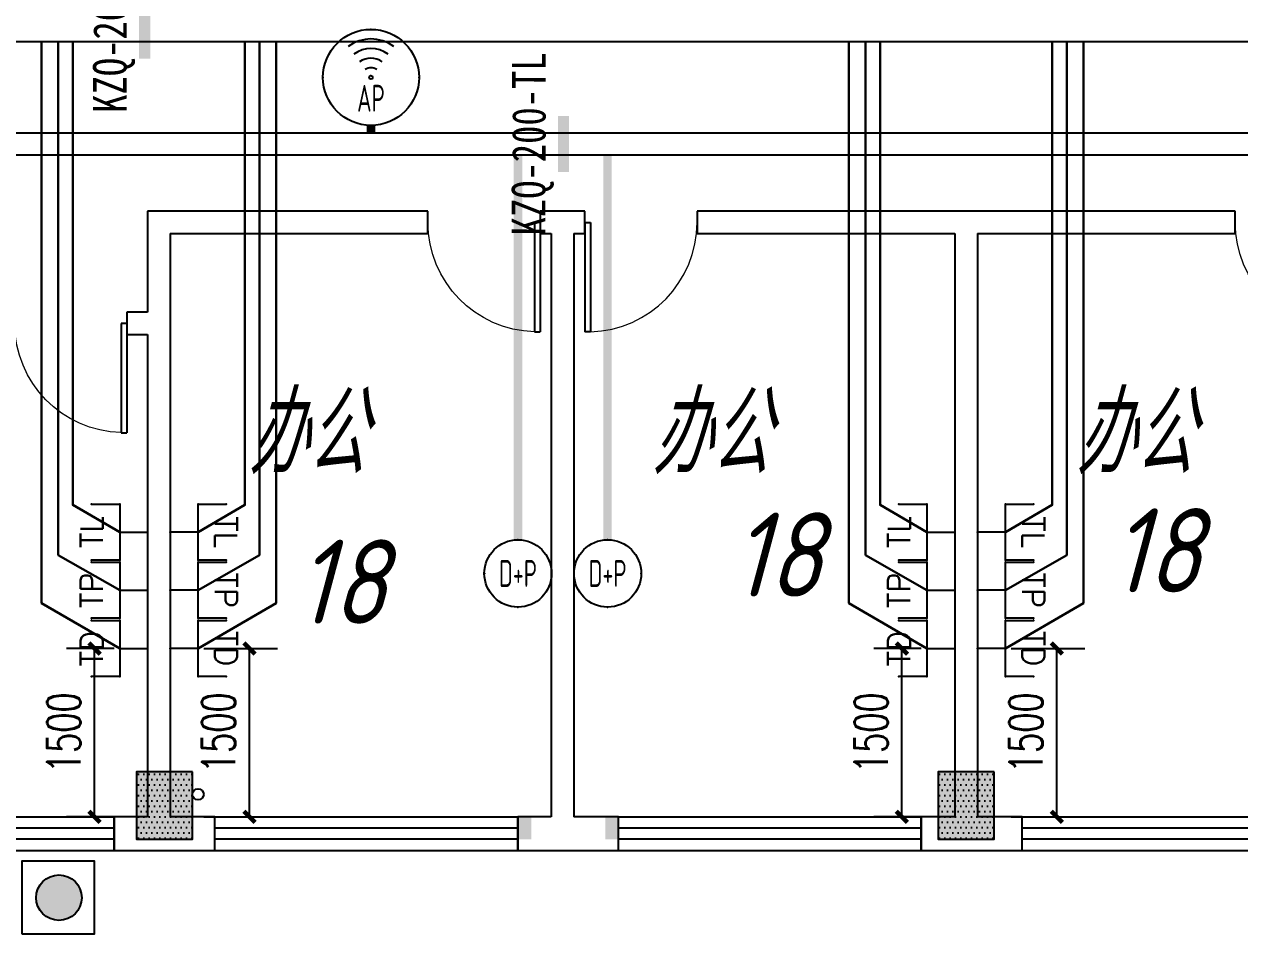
# Model space of a CAD drawing. Extents: x 1398449 to 2142961, y 256969 to 1032940.
# Drawn here: x 1561291 to 1572130, y 301175 to 309284 of the extents above; entities that cross this region are included whole.
import ezdxf
from ezdxf.enums import TextEntityAlignment as Align

# ---------------------------------------------------------------- set-up
doc = ezdxf.new("R2010")
doc.units = 0
doc.header["$LTSCALE"] = 1500
doc.header["$PDSIZE"] = 50
for name, color, linetype in [('1-建筑底图', 8, 'Continuous'), ('CABLETRAY_PDS', 6, 'Continuous'), ('COLU', 7, 'Continuous'), ('EQUIP-通讯', 3, 'Continuous'), ('TEL_DIM', 3, 'Continuous'), ('WIRE-综合布线', 5, 'Continuous'), ('光纤点位', 3, 'Continuous'), ('内网桥架', 1, 'Continuous'), ('墙填充', 252, 'Continuous'), ('抗震支吊架', 2, 'Continuous'), ('构造柱', 6, 'Continuous'), ('水', 5, 'Continuous'), ('红机电话', 3, 'Continuous'), ('结构柱子', 253, 'Continuous'), ('蓝机电话', 3, 'Continuous'), ('防火分区', 8, 'Continuous')]:
    doc.layers.add(name, color=color, linetype=linetype)
doc.layers.add('内网线路', color=1, linetype='Continuous', lineweight=30)
doc.styles.add('_TCH_DIM_T3', font='SIMPLEX', dxfattribs={"width": 0.705882, "bigfont": 'GBCBIG'})
doc.styles.add('_TEL_ATTDEF', font='GBENOR', dxfattribs={"width": 0.8, "height": 3, "bigfont": 'GBCBIG'})
doc.styles.add('_TEL_DIM', font='SIMPLEX', dxfattribs={"width": 0.8, "height": 3.5, "bigfont": 'HZTXT'})
doc.styles.add('kzcad', font='', dxfattribs={"width": 0.8})
doc.styles.get("Standard").update_dxf_attribs({"font": 'gbeitc.shx', "bigfont": 'gbcbig.shx'})
doc.styles.get('kzcad').set_extended_font_data('SimSun')
doc.linetypes.add('JIEDI', pattern='A,1.25,-0.25,0.25,-0.25,0.625,["/",Standard,S=0.6,R=0,X=0,Y=-0.3],0.625,-0.25,0.25,-0.25', length=4)
doc.dimstyles.new('_TCH_ARCH&&100', dxfattribs={"dimtxt": 297.5, "dimasz": 100, "dimexe": 250, "dimexo": 300, "dimgap": 126.25, "dimtad": 1, "dimdec": 0, "dimzin": 0, "dimdsep": 46, "dimtxsty": '_TCH_DIM_T3', "dimblk": 'ARCHTICK', "dimcen": 0.09, "dimclrt": 7, "dimazin": 2, "dimtfac": 1, "dimtdec": 0, "dimtix": 1, "dimtmove": 2, "dimatfit": 3, "dimfxl": 1, "dimtolj": 1, "dimtzin": 0, "dimarcsym": 0})
pattern_1 = [(0, (-733263.436, -708672.53), (23.8125, 47.625), [0, -47.625])]

# ---------------------------------------------------------------- blocks, each defined once
blk = doc.blocks.new('ghyhytjhrtret')
at = {"layer": '构造柱', "color": 0}
for points in [[(-375389, 1077737), (-375389, 1077537), (-375509, 1077737), (-375509, 1077537)], [(-374609, 1077737), (-374609, 1077537), (-374729, 1077737), (-374729, 1077537)]]:
    blk.add_solid(points, dxfattribs=at)
blk = doc.blocks.new('A$C737A27E0')
at = {"layer": '结构柱子'}
h = blk.add_hatch(color=6, dxfattribs=at)
h.dxf.hatch_style = 1
h.paths.add_polyline_path([(12400, 0), (12400, 600), (11900, 600), (11900, 0)])
h = blk.add_hatch(color=6, dxfattribs=at)
h.dxf.hatch_style = 1
h.paths.add_polyline_path([(19550, 600), (19050, 600), (19050, 0), (19550, 0)])
at = {"layer": '结构柱子', "color": 6}
for points in [[(12400, 600), (11900, 600), (11900, 0), (12400, 0)], [(19550, 600), (19050, 600), (19050, 0), (19550, 0)]]:
    blk.add_lwpolyline(points, close=True, dxfattribs=at)
blk = doc.blocks.new('A$C6ABE5480')
at = {"layer": '墙填充'}
h = blk.add_hatch(dxfattribs=at)
h.set_pattern_fill('DOTS', color=256, scale=30)
h.set_pattern_definition(pattern_1)
h.paths.add_polyline_path([(12400, 0), (12400, 600), (11900, 600), (11900, 0)])
h = blk.add_hatch(dxfattribs=at)
h.set_pattern_fill('DOTS', color=256, scale=30)
h.set_pattern_definition(pattern_1)
h.paths.add_polyline_path([(19550, 600), (19050, 600), (19050, 0), (19550, 0)])
at = {"layer": 'COLU', "color": 6}
for points in [[(12400, 600), (11900, 600), (11900, 0), (12400, 0)], [(19550, 600), (19050, 600), (19050, 0), (19550, 0)]]:
    blk.add_lwpolyline(points, close=True, dxfattribs=at)
blk = doc.blocks.new('A$C2CDD3BEF')
at = {"layer": '防火分区'}
h = blk.add_hatch(color=7, dxfattribs=at)
h.dxf.hatch_style = 1
edge = h.paths.add_edge_path()
edge.add_arc((460, 446), 282, 0, 360)
at = {"layer": '防火分区', "color": 7}
blk.add_lwpolyline([(0, 0), (900, 0), (900, 900), (0, 900)], close=True, dxfattribs=at)
blk.add_circle((460, 446), 282, dxfattribs=at)
blk = doc.blocks.new('shui1')
at = {"layer": '水'}
blk.add_circle((493792, 164838), 50, dxfattribs=at)
blk = doc.blocks.new('$TCHSYS$WIN2D')
for p, q in [((-0.5, 0.5), (0.5, 0.5)), ((-0.5, 0.5), (-0.5, -0.5)), ((0.5, 0.5), (0.5, -0.5)), ((0.5, 0.1667), (-0.5, 0.1667)), ((0.5, -0.1667), (-0.5, -0.1667)), ((-0.5, -0.5), (0.5, -0.5))]:
    blk.add_line(p, q)
blk = doc.blocks.new('$DorLib2D$00000001')
for p, q in [((0.45, 0.975), (0.5, 0.975)), ((0.45, 0), (0.45, 0.975)), ((0.5, 0), (0.5, 0.975)), ((0.5, 0), (0.45, 0))]:
    blk.add_line(p, q)
at = {"lineweight": 13}
blk.add_arc((0.475, 0), 0.975, 91.4693, 180, dxfattribs=at)
blk = doc.blocks.new('1-五层建筑底图')
at = {"layer": '1-建筑底图'}
for p, q in [((43300, 20300), (43300, 19400)), ((45800, 20300), (43300, 20300)), ((45800, 20100), (45800, 20300)), ((47000, 20300), (46800, 20300)), ((46800, 20300), (46800, 20100)), ((47200, 20300), (47000, 20300)), ((47200, 20100), (47200, 20300)), ((50600, 20300), (48200, 20300)), ((48200, 20300), (48200, 20100)), ((53000, 20300), (50600, 20300)), ((53000, 20100), (53000, 20300)), ((43500, 20100), (43500, 19300)), ((43500, 20100), (45800, 20100)), ((46800, 20100), (46900, 20100)), ((46900, 20100), (46900, 14900)), ((47100, 20100), (47100, 14900)), ((47100, 20100), (47200, 20100)), ((48200, 20100), (50500, 20100)), ((50500, 20100), (50500, 14900)), ((50700, 20100), (50700, 14900)), ((50700, 20100), (53000, 20100)), ((43300, 19400), (43114.9, 19400)), ((43114.9, 19400), (43114.9, 19200)), ((43500, 19300), (43500, 14900)), ((43114.9, 19200), (43300, 19200)), ((43300, 19200), (43300, 14900)), ((43300, 14900), (43000, 14900)), ((43000, 14900), (43000, 14600)), ((43900, 14900), (43500, 14900)), ((43900, 14600), (43900, 14900)), ((46900, 14900), (46600, 14900)), ((46600, 14900), (46600, 14600)), ((47500, 14900), (47100, 14900)), ((47500, 14600), (47500, 14900)), ((50500, 14900), (50200, 14900)), ((50200, 14900), (50200, 14600)), ((51100, 14900), (50700, 14900)), ((51100, 14600), (51100, 14900)), ((43000, 14600), (43400, 14600)), ((43400, 14600), (43900, 14600)), ((46600, 14600), (47000, 14600)), ((47000, 14600), (47500, 14600)), ((50200, 14600), (50600, 14600)), ((50600, 14600), (51100, 14600))]:
    blk.add_line(p, q, dxfattribs=at)
for name, p in [('ghyhytjhrtret', (422109.4, -1062837.1)), ('A$C737A27E0', (31300, 14700)), ('A$C6ABE5480', (31300, 14700)), ('shui1', (-450041.7, -149737.7))]:
    blk.add_blockref(name, p, dxfattribs=at)
for name, p, xscale, yscale, zscale in [('$DorLib2D$00000001', (46300, 20200), 1000, -1000, 1000), ('$DorLib2D$00000001', (47700, 20200), -1000, -1000, -1000), ('$DorLib2D$00000001', (53500, 20200), 1000, -1000, 1000), ('$DorLib2D$00000001', (42614.9, 19300), 1000, -1000, 1000), ('$TCHSYS$WIN2D', (41650, 14750), 2700, -300, 2700), ('$TCHSYS$WIN2D', (45250, 14750), 2700, -300, 2700), ('$TCHSYS$WIN2D', (48850, 14750), 2700, -300, 2700), ('$TCHSYS$WIN2D', (52450, 14750), 2700, -300, 2700), ('A$C2CDD3BEF', (42177.9, 13857.7), 0.7200000000000001, 0.7200000000000001, 0.7200000000000001)]:
    blk.add_blockref(name, p, dxfattribs=dict(at, xscale=xscale, yscale=yscale, zscale=zscale))
for s, height, p in [('办公', 723.4, (44191.4, 17958.8)), ('办公', 723.4, (47791.4, 17958.8)), ('办公', 723.4, (51572.8, 17958.8)), ('18', 750, (48507.5, 16862.6)), ('18', 750, (51887.3, 16900.4)), ('18', 750, (44621.6, 16620.9))]:
    blk.add_text(s, height=height, dxfattribs=at).set_placement(p)
blk = doc.blocks.new('$equip_U$00000091(win7-PC-hzk)')
for radius in [0.714, 0.0272]:
    blk.add_circle((0, 0), radius)
for radius in [0.571, 0.428, 0.285, 0.143]:
    blk.add_arc((0, 0), radius, 53.7049, 126.2951)
for p in [(0, 0.714), (-0.714, 0), (0.714, 0), (0, -0.714)]:
    blk.add_point(p)
at = {"color": 7, "style": '_TEL_DIM', "flags": 1}
for tag in ['A', 'REMARK']:
    blk.add_attdef(tag, text='', height=0.00002, dxfattribs=at).set_placement((0, 0), align=Align.MIDDLE_CENTER)
at = {"color": 7, "style": '_TEL_DIM', "width": 0.7}
blk.add_attdef('$TEXT$', text='', height=0.4, dxfattribs=at).set_placement((0, -0.31), align=Align.MIDDLE_CENTER)
blk = doc.blocks.new('$equip_U$00000080(win7-PC-hzk)')
blk.add_circle((0, 0.5), 0.5)
for p in [(0, 0.999), (-0.5, 0.5), (0.5, 0.5)]:
    blk.add_point(p)
at = {"color": 7, "style": '_TEL_DIM', "width": 0.7}
blk.add_attdef('$TEXT$', text='', height=0.4, dxfattribs=at).set_placement((0, 0.5), align=Align.MIDDLE_CENTER)
at = {"color": 7, "style": '_TEL_DIM', "flags": 1}
for tag in ['A', 'REMARK']:
    blk.add_attdef(tag, text='', height=0.00002, dxfattribs=at).set_placement((0, 0), align=Align.MIDDLE_CENTER)
blk = doc.blocks.new('$equip$00001867')
for p, q in [((-0.5, 0.499), (-0.5, 0.999)), ((0.5, 0.999), (0.5, 0.499)), ((0.5, 0.499), (-0.5, 0.499)), ((0, 0.5), (0, 0))]:
    blk.add_line(p, q)
for p in [(-0.5, 0.999), (0.5, 0.999), (-0.5, 0.499), (0.5, 0.499), (0, 0)]:
    blk.add_point(p)
at = {"color": 7, "style": '_TEL_DIM'}
blk.add_attdef('$TEXT$', text='', height=0.4, dxfattribs=at).set_placement((0, 0.999), align=Align.MIDDLE_CENTER)
at = {"color": 7, "style": '_TEL_DIM', "flags": 1}
blk.add_attdef('A', text='', height=0.00002, dxfattribs=at).set_placement((0, 0), align=Align.MIDDLE_CENTER)
blk = doc.blocks.new('$equip$00002670')
for p, q in [((-0.5, 0.499), (-0.5, 0.999)), ((0.5, 0.999), (0.5, 0.499)), ((0.5, 0.499), (-0.5, 0.499)), ((0, 0.5), (0, 0))]:
    blk.add_line(p, q)
for p in [(-0.5, 0.999), (0.5, 0.999), (-0.5, 0.499), (0.5, 0.499), (0, 0)]:
    blk.add_point(p)
at = {"color": 7, "style": '_TEL_DIM'}
blk.add_attdef('$TEXT$', text='', height=0.4, dxfattribs=at).set_placement((0, 0.999), align=Align.MIDDLE_CENTER)
at = {"color": 7, "style": '_TEL_DIM', "flags": 1}
blk.add_attdef('A', text='', height=0.000025, dxfattribs=at).set_placement((0, 0), align=Align.MIDDLE_CENTER)
blk = doc.blocks.new('_ArchTick')
at = {"color": 0, "linetype": 'ByBlock', "const_width": 0.4}
blk.add_lwpolyline([(-0.5, -0.5), (0.5, 0.5)], dxfattribs=at)
blk = doc.blocks.new('*D1103')
at = {"layer": 'Defpoints', "color": 0, "transparency": 16777216}
for p in [(1561918, 303717), (1562391, 303717), (1562391, 302217)]:
    blk.add_point(p, dxfattribs=at)
at = {"layer": 'TEL_DIM', "color": 0, "lineweight": -2, "transparency": 16777216}
for p, q in [((1562091, 303717), (1561668, 303717)), ((1561918, 302217), (1561918, 303717)), ((1562091, 302217), (1561668, 302217))]:
    blk.add_line(p, q, dxfattribs=at)
at = {"layer": 'TEL_DIM', "color": 0, "lineweight": -2, "transparency": 16777216, "xscale": 100, "yscale": 100, "zscale": 100}
for p, rotation in [((1561918, 303717), 90), ((1561918, 302217), 270)]:
    blk.add_blockref('_ArchTick', p, dxfattribs=dict(at, rotation=rotation))
at = {"layer": 'TEL_DIM', "color": 7, "transparency": 16777216, "insert": (1561643, 302967), "char_height": 297.5, "attachment_point": 5, "rotation": 90, "style": '_TCH_DIM_T3'}
blk.add_mtext('\\A1;1500', dxfattribs=at)
blk = doc.blocks.new('*D1104')
at = {"layer": 'Defpoints', "color": 0, "transparency": 16777216}
for p in [(1562591, 303717), (1563299, 303717), (1562591, 302217)]:
    blk.add_point(p, dxfattribs=at)
at = {"layer": 'TEL_DIM', "color": 0, "lineweight": -2, "transparency": 16777216}
for p, q in [((1562891, 303717), (1563549, 303717)), ((1563299, 302217), (1563299, 303717)), ((1562891, 302217), (1563549, 302217))]:
    blk.add_line(p, q, dxfattribs=at)
at = {"layer": 'TEL_DIM', "color": 0, "lineweight": -2, "transparency": 16777216, "xscale": 100, "yscale": 100, "zscale": 100}
for p, rotation in [((1563299, 303717), 90), ((1563299, 302217), 270)]:
    blk.add_blockref('_ArchTick', p, dxfattribs=dict(at, rotation=rotation))
at = {"layer": 'TEL_DIM', "color": 7, "transparency": 16777216, "insert": (1563024, 302967), "char_height": 297.5, "attachment_point": 5, "rotation": 90, "style": '_TCH_DIM_T3'}
blk.add_mtext('\\A1;1500', dxfattribs=at)
blk = doc.blocks.new('*D1117')
at = {"layer": 'Defpoints', "color": 0, "transparency": 16777216}
for p in [(1569118, 303717), (1569591, 303717), (1569591, 302217)]:
    blk.add_point(p, dxfattribs=at)
at = {"layer": 'TEL_DIM', "color": 0, "lineweight": -2, "transparency": 16777216}
for p, q in [((1569291, 303717), (1568868, 303717)), ((1569118, 302217), (1569118, 303717)), ((1569291, 302217), (1568868, 302217))]:
    blk.add_line(p, q, dxfattribs=at)
at = {"layer": 'TEL_DIM', "color": 0, "lineweight": -2, "transparency": 16777216, "xscale": 100, "yscale": 100, "zscale": 100}
for p, rotation in [((1569118, 303717), 90), ((1569118, 302217), 270)]:
    blk.add_blockref('_ArchTick', p, dxfattribs=dict(at, rotation=rotation))
at = {"layer": 'TEL_DIM', "color": 7, "transparency": 16777216, "insert": (1568843, 302967), "char_height": 297.5, "attachment_point": 5, "rotation": 90, "style": '_TCH_DIM_T3'}
blk.add_mtext('\\A1;1500', dxfattribs=at)
blk = doc.blocks.new('*D1118')
at = {"layer": 'Defpoints', "color": 0, "transparency": 16777216}
for p in [(1569791, 303717), (1570499, 303717), (1569791, 302217)]:
    blk.add_point(p, dxfattribs=at)
at = {"layer": 'TEL_DIM', "color": 0, "lineweight": -2, "transparency": 16777216}
for p, q in [((1570091, 303717), (1570749, 303717)), ((1570499, 302217), (1570499, 303717)), ((1570091, 302217), (1570749, 302217))]:
    blk.add_line(p, q, dxfattribs=at)
at = {"layer": 'TEL_DIM', "color": 0, "lineweight": -2, "transparency": 16777216, "xscale": 100, "yscale": 100, "zscale": 100}
for p, rotation in [((1570499, 303717), 90), ((1570499, 302217), 270)]:
    blk.add_blockref('_ArchTick', p, dxfattribs=dict(at, rotation=rotation))
at = {"layer": 'TEL_DIM', "color": 7, "transparency": 16777216, "insert": (1570224, 302967), "char_height": 297.5, "attachment_point": 5, "rotation": 90, "style": '_TCH_DIM_T3'}
blk.add_mtext('\\A1;1500', dxfattribs=at)

msp = doc.modelspace()

# ---------------------------------------------------------------- linework, layer by layer
at = {"layer": 'CABLETRAY_PDS'}
for p, q in [((1554087.5, 308317.1), (1592141, 308317.1)), ((1592141, 308117.1), (1554087.5, 308117.1))]:
    msp.add_line(p, q, dxfattribs=at)
at = {"layer": 'WIRE-综合布线', "linetype": 'Continuous', "const_width": 75}
for points in [[(1564382.7, 308317.1), (1564382.7, 308382)], [(1565693.9, 304686.8), (1565693.9, 308117.1)], [(1566493.3, 304686.8), (1566493.3, 308117.1)]]:
    msp.add_lwpolyline(points, dxfattribs=at)
at = {"layer": '内网桥架'}
msp.add_line((1591109.1, 309128.8), (1551329.9, 309128.8), dxfattribs=at)
at = {"layer": '内网线路'}
for points in [[(1562141.5, 303717.1), (1561444.9, 304121.4), (1561444.9, 309128.8)], [(1562141.5, 304237.1), (1561592.6, 304551.3), (1561592.6, 309128.8)], [(1562141.5, 304755.4), (1561723.6, 304998.5), (1561723.6, 309128.8)], [(1562840.5, 304755.4), (1563258.4, 304998.5), (1563258.4, 309128.8)], [(1562840.5, 304237.1), (1563389.4, 304551.3), (1563389.4, 309128.8)], [(1562840.5, 303717.1), (1563537, 304121.4), (1563537, 309128.8)], [(1569341.5, 303717.1), (1568644.9, 304121.4), (1568644.9, 309128.8)], [(1569341.5, 304237.1), (1568792.6, 304551.3), (1568792.6, 309128.8)], [(1569341.5, 304755.4), (1568923.6, 304998.5), (1568923.6, 309128.8)], [(1570040.5, 304755.4), (1570458.4, 304998.5), (1570458.4, 309128.8)], [(1570040.5, 304237.1), (1570589.4, 304551.3), (1570589.4, 309128.8)], [(1570040.5, 303717.1), (1570737, 304121.4), (1570737, 309128.8)]]:
    msp.add_lwpolyline(points, dxfattribs=at)
at = {"layer": '抗震支吊架', "color": 5, "const_width": 100}
msp.add_lwpolyline([(1562364.5, 308978.8), (1562364.5, 309478.8)], dxfattribs=at)
at = {"layer": '抗震支吊架', "color": 2, "const_width": 100}
msp.add_lwpolyline([(1566099.7, 307967.1), (1566099.7, 308467.1)], dxfattribs=at)

# ---------------------------------------------------------------- block references
at = {"layer": '1-建筑底图', "linetype": 'JIEDI'}
msp.add_blockref('1-五层建筑底图', (1519091, 287317.1), dxfattribs=at)
at = {"layer": 'EQUIP-通讯', "linetype": 'JIEDI'}
ref = msp.add_blockref('$equip_U$00000091(win7-PC-hzk)', (1564382.7, 308810.3), dxfattribs=dict(at, xscale=600, yscale=600, zscale=600))
ref.add_attrib('$TEXT$', 'AP', dxfattribs={"layer": '0', "color": 7, "height": 240, "style": '_TEL_ATTDEF', "width": 0.7}).set_placement((1564382.7, 308624), align=Align.MIDDLE_CENTER)
ref = msp.add_blockref('$equip_U$00000080(win7-PC-hzk)', (1565993.6, 304387.1), dxfattribs=dict(at, xscale=600, yscale=600, zscale=600, rotation=90))
ref.add_attrib('$TEXT$', 'D+P', dxfattribs={"layer": '0', "color": 7, "height": 240, "style": '_TEL_ATTDEF', "width": 0.7}).set_placement((1565693.9, 304387.1), align=Align.MIDDLE_CENTER)
ref = msp.add_blockref('$equip_U$00000080(win7-PC-hzk)', (1566193.6, 304387.1), dxfattribs=dict(at, xscale=600, yscale=600, zscale=600, rotation=269.9999999999999))
ref.add_attrib('$TEXT$', 'D+P', dxfattribs={"layer": '0', "color": 7, "height": 240, "style": '_TEL_ATTDEF', "width": 0.7}).set_placement((1566493.3, 304387.1), align=Align.MIDDLE_CENTER)
at = {"layer": '光纤点位', "xscale": 500, "yscale": 500, "zscale": 500}
for p, rotation in [((1562391, 303717.1), 90), ((1562591, 303717.1), 270), ((1569591, 303717.1), 90), ((1569791, 303717.1), 270)]:
    msp.add_blockref('$equip$00002670', p, dxfattribs=dict(at, rotation=rotation)).add_auto_attribs({'$TEXT$': 'TD'})
at = {"layer": '红机电话', "xscale": 500, "yscale": 500, "zscale": 500}
for p, rotation in [((1562391, 304237.1), 90), ((1562591, 304237.1), 270), ((1569591, 304237.1), 90), ((1569791, 304237.1), 270)]:
    msp.add_blockref('$equip$00001867', p, dxfattribs=dict(at, rotation=rotation)).add_auto_attribs({'$TEXT$': 'TP'})
at = {"layer": '蓝机电话', "xscale": 500, "yscale": 500, "zscale": 500}
for p, rotation in [((1562391, 304755.4), 90), ((1562591, 304755.4), 270), ((1569591, 304755.4), 90), ((1569791, 304755.4), 270)]:
    msp.add_blockref('$equip$00001867', p, dxfattribs=dict(at, rotation=rotation)).add_auto_attribs({'$TEXT$': 'TL'})

# ---------------------------------------------------------------- texts
at = {"layer": '抗震支吊架', "color": 5, "style": 'kzcad', "width": 0.8}
msp.add_text('KZQ-200-T', height=300, rotation=89.88539, dxfattribs=at).set_placement((1562204.5, 309228.8), align=Align.CENTER)
at = {"layer": '抗震支吊架', "color": 2, "style": 'kzcad', "width": 0.8}
msp.add_text('KZQ-200-TL', height=300, rotation=89.88539, dxfattribs=at).set_placement((1565939.7, 308217.1), align=Align.CENTER)

# ---------------------------------------------------------------- dimensions: what is measured, and where the dimension line sits
at = {"layer": 'TEL_DIM'}
for p1, p2, distance, picture, middle in [((1562391, 302217.1), (1562391, 303717.1), 473.5, '*D1103', (1561642.5, 302967.1)), ((1562591, 302217.1), (1562591, 303717.1), -708, '*D1104', (1563024, 302967.1)), ((1569591, 302217.1), (1569591, 303717.1), 473.5, '*D1117', (1568842.5, 302967.1)), ((1569791, 302217.1), (1569791, 303717.1), -708, '*D1118', (1570224, 302967.1))]:
    dim = msp.add_aligned_dim(p1=p1, p2=p2, distance=distance, dimstyle='_TCH_ARCH&&100', dxfattribs=at)
    dim.commit()
    dim.dimension.update_dxf_attribs({"geometry": picture, "text_midpoint": middle})

doc.saveas('drawing.dxf')
